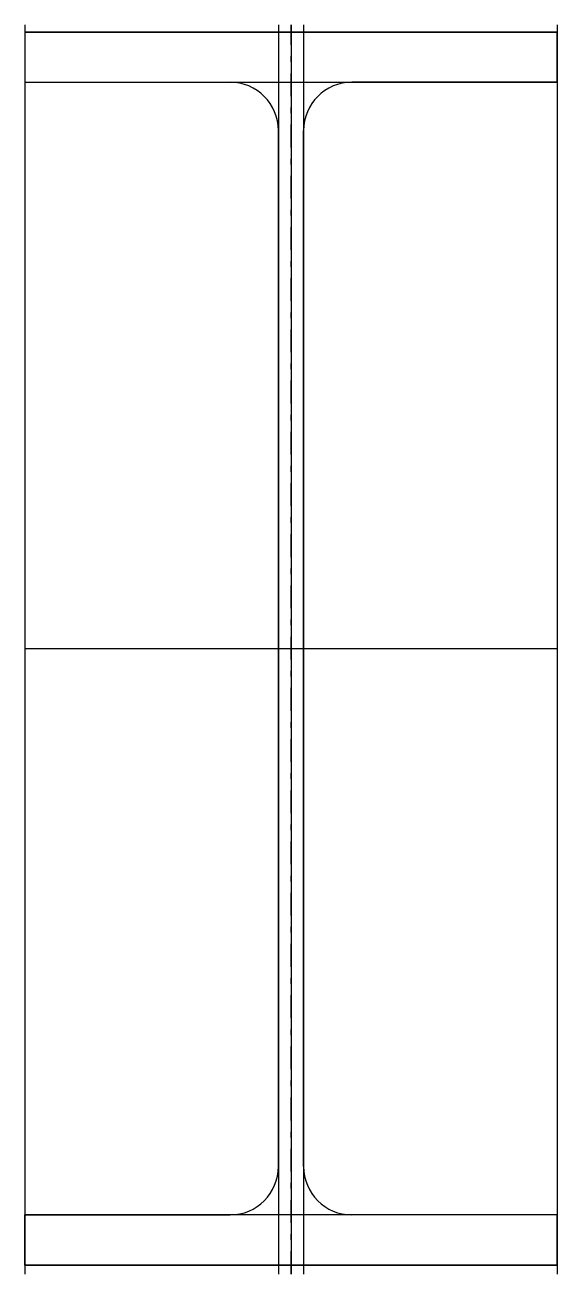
# Model space of a CAD drawing. Extents: x -148 to 148, y -349 to 348.
import ezdxf

# ---------------------------------------------------------------- set-up
doc = ezdxf.new("R2010")
doc.units = 0
doc.linetypes.add('CENTER', pattern=[28.575, 12.7, -6.35, 3.175, -6.35])
doc.layers.get('0').update_dxf_attribs({"linetype": 'CONTINUOUS'})

msp = doc.modelspace()

# ---------------------------------------------------------------- linework, layer by layer
at = {"linetype": 'CONTINUOUS'}
for p, q in [((-148.5, 347.92), (-148.5, -349)), ((-148.5, 344), (148.5, 344)), ((148.5, 344), (-148.5, 344)), ((-148.5, 344), (-148.5, 316)), ((148.5, 344), (-148.5, 344)), ((-148.5, 344), (-148.5, 316)), ((-7, 347.92), (-7, -349)), ((0, 347.92), (0, -349)), ((7, 347.92), (7, -349)), ((148.5, 347.92), (148.5, -349)), ((148.5, 316), (148.5, 344)), ((148.5, 344), (148.5, 316)), ((-148.5, 316), (148.5, 316)), ((-148.5, 316), (-34, 316)), ((-148.5, 316), (-34, 316)), ((34, 316), (148.5, 316)), ((148.5, 316), (34, 316)), ((-7, 289), (-7, -289)), ((-7, -289), (-7, 289)), ((7, -289), (7, 289)), ((7, -289), (7, 289)), ((-148.5, 0), (148.5, 0)), ((148.5, -316), (-148.5, -316)), ((-34, -316), (-148.5, -316)), ((-148.5, -316), (-148.5, -344)), ((-148.5, -344), (-148.5, -316)), ((-148.5, -316), (-34, -316)), ((148.5, -316), (34, -316)), ((148.5, -316), (34, -316)), ((148.5, -344), (148.5, -316)), ((148.5, -344), (148.5, -316)), ((148.5, -344), (-148.5, -344)), ((-148.5, -344), (148.5, -344)), ((148.5, -344), (-148.5, -344))]:
    msp.add_line(p, q, dxfattribs=at)
at = {"linetype": 'CENTER'}
for p, q in [((0, -349), (0, 347.92)), ((-148.5, 0), (148.5, 0))]:
    msp.add_line(p, q, dxfattribs=at)
at = {"linetype": 'CONTINUOUS'}
for centre, start, end in [((-34, 289), 0, 90), ((-34, 289), 0, 90), ((34, 289), 90, 180), ((34, 289), 90, 180), ((-34, -289), 270, 0), ((-34, -289), 270, 0), ((34, -289), 180, 270), ((34, -289), 180, 270)]:
    msp.add_arc(centre, 27, start, end, dxfattribs=at)

doc.saveas('drawing.dxf')
